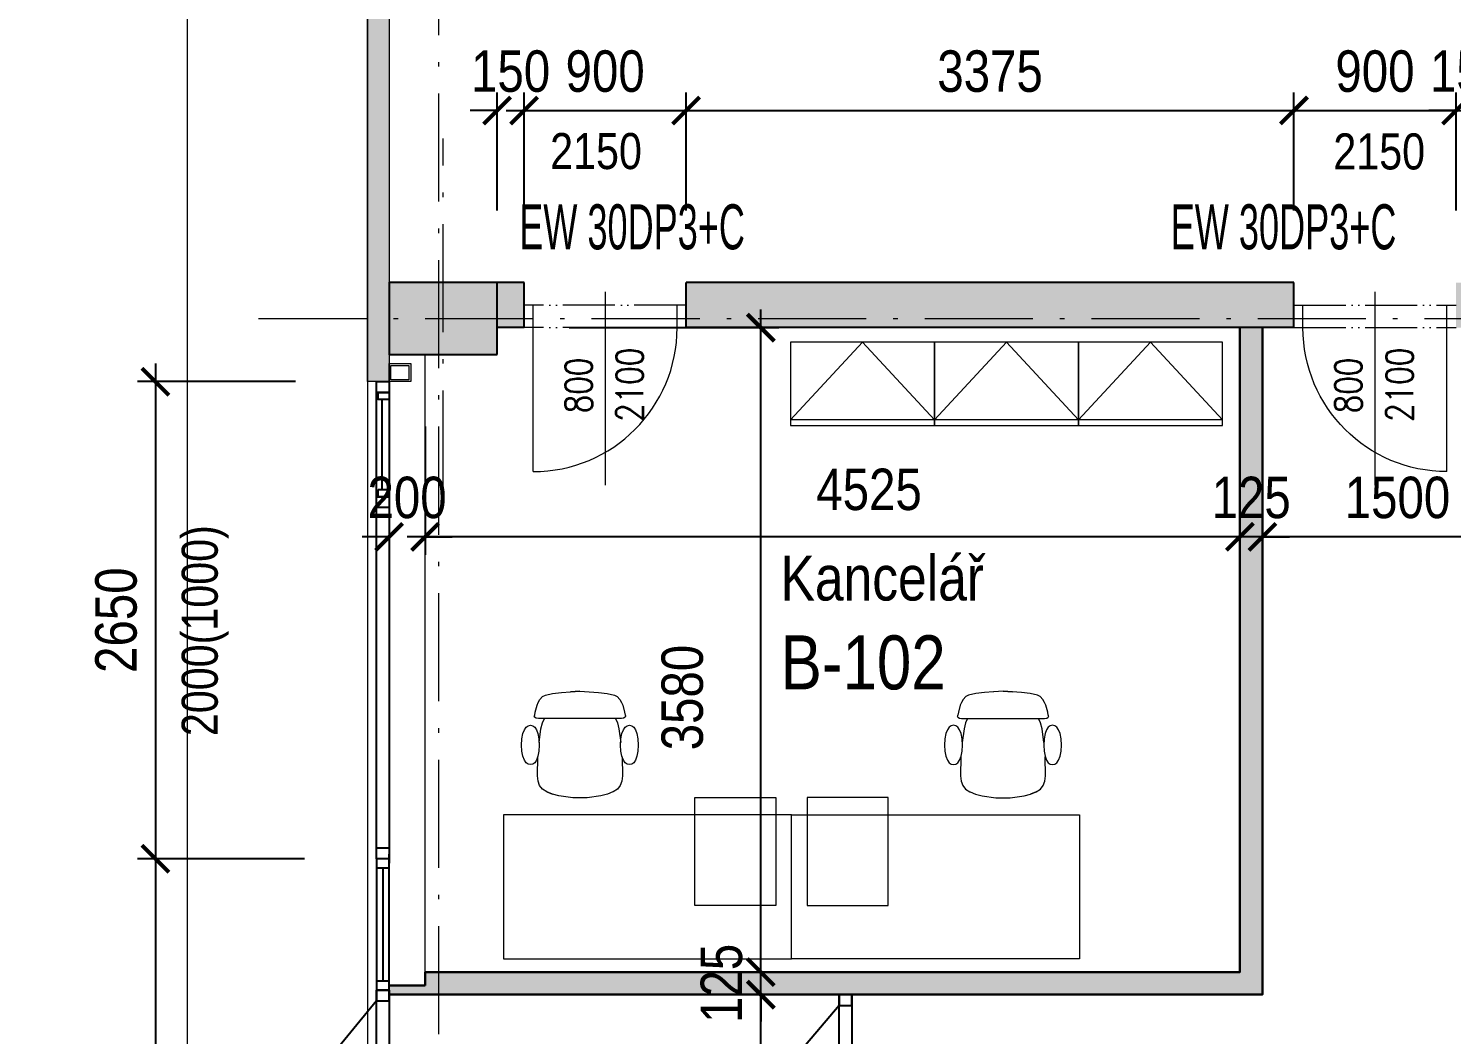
# Model space of a CAD drawing. Header units: millimetres. Extents: x 325046 to 1268204, y 1875583 to 2761998.
# Drawn here: x 703801 to 711704, y 2484916 to 2490505 of the extents above; entities that cross this region are included whole.
import ezdxf
from ezdxf.enums import TextEntityAlignment as Align

# ---------------------------------------------------------------- set-up
doc = ezdxf.new("R2010")
doc.units = ezdxf.units.MM
doc.header["$LTSCALE"] = 100
doc.header["$PDMODE"] = 65
doc.linetypes.add('ACAD_ISO05W100', pattern=[33, 24, -3, 0, -3, 0, -3])
doc.linetypes.add('ACAD_ISO10W100', pattern=[18.5, 12, -3, 0.5, -3])
for name, color, linetype, lineweight, true_color in [('DVEŘE - POPIS', 7, 'Continuous', 5, 0x008a22), ('INTERIÉR', 7, 'Continuous', 5, 0xa65930), ('Manipulační - obrys - 1. etapa', 7, 'Continuous', 13, 0x1a63a8), ('OCELOVÉ KONSTRUKCE', 7, 'Continuous', 13, 0x2865c8), ('otvory', 7, 'Continuous', 20, 0xb30000), ('PO - dveře a odolnosti', 7, 'Continuous', 9, 0xc51645), ('Pěší - obrys - 1. etapa', 7, 'Continuous', 13, 0x1a63a8), ('PŘÍČKY - SDK', 7, 'Continuous', 30, 0x6a1174), ('Šrafy - VÝPLŇ', 7, 'Continuous', 15, 0x9b9908)]:
    doc.layers.add(name, color=color, linetype=linetype, lineweight=lineweight, true_color=true_color)
for name, color, linetype in [('FASÁDY - okna - PŮDORYS', 8, 'Continuous'), ('kóty 100', 5, 'Continuous'), ('Kóty osové', 5, 'Continuous'), ('OKNA - RASTR', 5, 'Continuous'), ('PŘÍČKY - ZDĚNÉ', 4, 'Continuous'), ('ČÍSLO MÍSTNOSTI', 4, 'Continuous'), ('ŽB- SLOUPY', 3, 'Continuous')]:
    doc.layers.add(name, color=color, linetype=linetype)
for name, color, linetype, lineweight in [('Objekty - osy', 5, 'ACAD_ISO10W100', 20), ('OBVODOVÝ PLÁŠŤ', 2, 'Continuous', 9), ('ŠRAF-YTONG', 54, 'Continuous', 9), ('ŽB - Šraf-prefa', 253, 'Continuous', 13)]:
    doc.layers.add(name, color=color, linetype=linetype, lineweight=lineweight)
doc.layers.add('POPIS MÍSTNOSTÍ', color=7, linetype='Continuous', true_color=0x072bf2)
doc.layers.add('ŠRAF - SDK', color=7, linetype='Continuous', true_color=0xfbe0ee)
doc.styles.add('ARIAL NARROW', font='ARIALN.TTF')
doc.styles.add('ARIL-TENKÝ', font='arial.ttf')
doc.styles.add('FSIMPLEX', font='simplex.shx')
doc.dimstyles.new('100', dxfattribs={"dimscale": 100, "dimtxt": 2.3, "dimasz": 1.5, "dimexe": 1, "dimexo": 4, "dimgap": 1, "dimtad": 1, "dimdec": 0, "dimzin": 0, "dimdsep": 46, "dimtxsty": 'ARIAL NARROW', "dimblk": 'ARCHTICK', "dimcen": 4, "dimdle": 1, "dimclrd": 256, "dimclre": 256, "dimclrt": 7, "dimadec": 0, "dimazin": 0, "dimtfac": 1, "dimtdec": 0, "dimtix": 1, "dimtofl": 0, "dimtmove": 0, "dimatfit": 2, "dimldrblk": 'OBLIQUE', "dimfxl": 1, "dimtolj": 1, "dimtzin": 0, "dimlwd": -1, "dimlwe": -1, "dimarcsym": 1})
doc.dimstyles.new('400', dxfattribs={"dimscale": 400, "dimtxt": 2.5, "dimasz": 2, "dimexe": 1, "dimexo": 12, "dimgap": 1, "dimtad": 1, "dimdec": 0, "dimzin": 0, "dimdsep": 46, "dimtxsty": 'ARIL-TENKÝ', "dimblk": 'ARCHTICK', "dimcen": 4, "dimdle": 1, "dimclrd": 256, "dimclre": 256, "dimclrt": 7, "dimadec": 0, "dimazin": 0, "dimtfac": 1, "dimtdec": 0, "dimtix": 1, "dimtofl": 0, "dimtmove": 0, "dimatfit": 0, "dimldrblk": 'OBLIQUE', "dimfxl": 1, "dimtolj": 1, "dimtzin": 0, "dimlwd": -1, "dimlwe": -1, "dimarcsym": 0})

# ---------------------------------------------------------------- blocks, each defined once
blk = doc.blocks.new('_ARCHTICK')
at = {"color": 0, "linetype": 'ByBlock', "const_width": 0.15}
blk.add_lwpolyline([(-0.5, -0.5), (0.5, 0.5)], dxfattribs=at)
blk = doc.blocks.new('*D298')
at = {"layer": 'Defpoints', "color": 0, "transparency": 16777216}
for p in [(705803.7, 2494892.7), (696182.8, 2470892.7), (705683.7, 2470892.7)]:
    blk.add_point(p, dxfattribs=at)
at = {"layer": 'Kóty osové', "transparency": 16777216}
for p, q in [((696182.8, 2495292.7), (696182.8, 2470492.7)), ((701003.7, 2494892.7), (695782.8, 2494892.7)), ((700883.7, 2470892.7), (695782.8, 2470892.7))]:
    blk.add_line(p, q, dxfattribs=at)
at = {"layer": 'Kóty osové', "transparency": 16777216, "xscale": 800, "yscale": 800, "zscale": 800}
for p, rotation in [((696182.8, 2494892.7), 90), ((696182.8, 2470892.7), 270)]:
    blk.add_blockref('_ARCHTICK', p, dxfattribs=dict(at, rotation=rotation))
at = {"layer": 'Kóty osové', "color": 7, "transparency": 16777216, "insert": (695272.2, 2482892.7), "char_height": 1000, "attachment_point": 5, "rotation": 90, "style": 'ARIL-TENKÝ'}
blk.add_mtext('\\A1;24000', dxfattribs=at)
blk = doc.blocks.new('_Oblique')
at = {"color": 0, "lineweight": -2}
blk.add_line((-0.5, -0.5), (0.5, 0.5), dxfattribs=at)
blk = doc.blocks.new('*D283')
at = {"layer": 'Defpoints', "color": 0, "transparency": 16777216}
for p in [(705803.7, 2494892.7), (699101.6, 2488892.7), (705803.7, 2488892.7)]:
    blk.add_point(p, dxfattribs=at)
at = {"layer": 'Kóty osové', "transparency": 16777216}
for p, q in [((699101.6, 2495292.7), (699101.6, 2488492.7)), ((701003.7, 2494892.7), (698701.6, 2494892.7)), ((701003.7, 2488892.7), (698701.6, 2488892.7))]:
    blk.add_line(p, q, dxfattribs=at)
at = {"layer": 'Kóty osové', "transparency": 16777216, "xscale": 800, "yscale": 800, "zscale": 800}
for p, rotation in [((699101.6, 2494892.7), 90), ((699101.6, 2488892.7), 270)]:
    blk.add_blockref('_ARCHTICK', p, dxfattribs=dict(at, rotation=rotation))
at = {"layer": 'Kóty osové', "color": 7, "transparency": 16777216, "insert": (698191, 2491892.7), "char_height": 1000, "attachment_point": 5, "rotation": 90, "style": 'ARIL-TENKÝ'}
blk.add_mtext('\\A1;6000', dxfattribs=at)
blk = doc.blocks.new('A$C2DA8013F')
at = {"layer": 'otvory', "linetype": 'ACAD_ISO05W100', "ltscale": 0.12}
for p, q in [((874.6, 0), (874.6, 900)), ((999.6, 0), (999.6, 900))]:
    blk.add_line(p, q, dxfattribs=at)
at = {"layer": 'otvory'}
for p, q in [((74.6, 850), (999.6, 850)), ((874.6, 50), (999.6, 50))]:
    blk.add_line(p, q, dxfattribs=at)
at = {"layer": 'otvory', "ltscale": 2, "transparency": 33554687}
blk.add_line((1073.7, 450), (0, 450), dxfattribs=at)
blk.add_arc((874.6, 850), 800, 180, 270, dxfattribs=at)
blk = doc.blocks.new('A$C6A1E434B')
at = {"layer": 'FASÁDY - okna - PŮDORYS'}
blk.add_line((30, 2550), (30, 2050), dxfattribs=at)
for points in [[(10, 2590), (70, 2590), (70, 2550), (10, 2550)], [(10, 2050), (70, 2050), (70, 2010), (10, 2010)]]:
    blk.add_lwpolyline(points, close=True, dxfattribs=at)
at = {"layer": 'OKNA - RASTR'}
blk.add_lwpolyline([(0, 2650), (70, 2650), (70, 0), (0, 0), (0, 2650)], dxfattribs=at)
for points in [[(0, 2650), (70, 2650), (70, 2590), (0, 2590)], [(0, 2010), (70, 2010), (70, 1950), (0, 1950)], [(0, 60), (70, 60), (70, 0), (0, 0)]]:
    blk.add_lwpolyline(points, close=True, dxfattribs=at)
blk = doc.blocks.new('*D129')
at = {"layer": 'Defpoints', "color": 0, "transparency": 16777216}
for p in [(705803.7, 2488892.7), (699101.6, 2482892.7), (705803.7, 2482892.7)]:
    blk.add_point(p, dxfattribs=at)
at = {"layer": 'Kóty osové', "transparency": 16777216}
for p, q in [((699101.6, 2489292.7), (699101.6, 2482492.7)), ((701003.7, 2488892.7), (698701.6, 2488892.7)), ((701003.7, 2482892.7), (698701.6, 2482892.7))]:
    blk.add_line(p, q, dxfattribs=at)
at = {"layer": 'Kóty osové', "transparency": 16777216, "xscale": 800, "yscale": 800, "zscale": 800}
for p, rotation in [((699101.6, 2488892.7), 90), ((699101.6, 2482892.7), 270)]:
    blk.add_blockref('_ARCHTICK', p, dxfattribs=dict(at, rotation=rotation))
at = {"layer": 'Kóty osové', "color": 7, "transparency": 16777216, "insert": (698191, 2485892.7), "char_height": 1000, "attachment_point": 5, "rotation": 90, "style": 'ARIL-TENKÝ'}
blk.add_mtext('\\A1;6000', dxfattribs=at)
blk = doc.blocks.new('VI_2D_01_XX__FCPLA1112701903018')
for p, q in [((0.1439, 0.2413), (0.1282, 0.2336)), ((0.1839, 0.2504), (0.1439, 0.2413)), ((0.2327, 0.2571), (0.1839, 0.2504)), ((0.2834, 0.2611), (0.2327, 0.2571)), ((0.3354, 0.2637), (0.2834, 0.2611)), ((0.3354, 0.2638), (0.2838, 0.2612)), ((0.3354, 0.2637), (0.2838, 0.2612)), ((0.387, 0.2612), (0.3354, 0.2638)), ((0.3354, 0.2638), (0.3873, 0.2611)), ((0.3873, 0.2611), (0.3354, 0.2637)), ((0.4381, 0.2571), (0.387, 0.2612)), ((0.4381, 0.2571), (0.3873, 0.2611)), ((0.4869, 0.2504), (0.4381, 0.2571)), ((0.5268, 0.2413), (0.4869, 0.2504)), ((0.5425, 0.2336), (0.5268, 0.2413)), ((0.098, 0.1871), (0.0874, 0.1476)), ((0.1041, 0.2015), (0.098, 0.1871)), ((0.1136, 0.2183), (0.1041, 0.2015)), ((0.1282, 0.2336), (0.1136, 0.2183)), ((0.5572, 0.2183), (0.5425, 0.2336)), ((0.5666, 0.2015), (0.5572, 0.2183)), ((0.5728, 0.1871), (0.5666, 0.2015)), ((0.5834, 0.1476), (0.5728, 0.1871)), ((0.0825, 0.1277), (0.0813, 0.1263)), ((0.0813, 0.1263), (0.0839, 0.1197)), ((0.084, 0.1311), (0.0825, 0.1277)), ((0.0839, 0.1197), (0.0929, 0.1143)), ((0.0874, 0.1476), (0.084, 0.1311)), ((0.0929, 0.1143), (0.1053, 0.1118)), ((0.1053, 0.1118), (0.1842, 0.1118)), ((0.1273, 0.0879), (0.1188, 0.0548)), ((0.1381, 0.1118), (0.1273, 0.0879)), ((0.1842, 0.1118), (0.2328, 0.1118)), ((0.2328, 0.1118), (0.2838, 0.1118)), ((0.2838, 0.1118), (0.3354, 0.1118)), ((0.3354, 0.1118), (0.3869, 0.1118)), ((0.3869, 0.1118), (0.438, 0.1118)), ((0.438, 0.1118), (0.4865, 0.1118)), ((0.4865, 0.1118), (0.5654, 0.1118)), ((0.5435, 0.0879), (0.5327, 0.1118)), ((0.5519, 0.0548), (0.5435, 0.0879)), ((0.5654, 0.1118), (0.5779, 0.1143)), ((0.5779, 0.1143), (0.5868, 0.1197)), ((0.5867, 0.1311), (0.5834, 0.1476)), ((0.5882, 0.1277), (0.5867, 0.1311)), ((0.5868, 0.1197), (0.5895, 0.1263)), ((0.5895, 0.1263), (0.5882, 0.1277)), ((0.0186, 0.028), (0.013, -0.0009)), ((0.0269, 0.0502), (0.0186, 0.028)), ((0.0366, 0.0643), (0.0269, 0.0502)), ((0.0478, 0.0718), (0.0366, 0.0643)), ((0.0604, 0.0743), (0.0478, 0.0718)), ((0.073, 0.0718), (0.0604, 0.0743)), ((0.0842, 0.0643), (0.073, 0.0718)), ((0.0939, 0.0502), (0.0842, 0.0643)), ((0.1021, 0.028), (0.0939, 0.0502)), ((0.1078, -0.0009), (0.1021, 0.028)), ((0.1188, 0.0548), (0.1088, -0.0206)), ((0.5619, -0.0206), (0.5519, 0.0548)), ((0.5686, 0.028), (0.563, -0.0009)), ((0.5769, 0.0502), (0.5686, 0.028)), ((0.5866, 0.0643), (0.5769, 0.0502)), ((0.5978, 0.0718), (0.5866, 0.0643)), ((0.6104, 0.0743), (0.5978, 0.0718)), ((0.623, 0.0718), (0.6104, 0.0743)), ((0.6342, 0.0643), (0.623, 0.0718)), ((0.6439, 0.0502), (0.6342, 0.0643)), ((0.6521, 0.028), (0.6439, 0.0502)), ((0.6578, -0.0009), (0.6521, 0.028)), ((0.013, -0.0009), (0.0111, -0.035)), ((0.0111, -0.035), (0.013, -0.069)), ((0.013, -0.069), (0.0186, -0.0979)), ((0.1021, -0.0979), (0.1078, -0.069)), ((0.1096, -0.035), (0.1078, -0.0009)), ((0.1078, -0.069), (0.1096, -0.035)), ((0.563, -0.0009), (0.5611, -0.035)), ((0.5611, -0.035), (0.563, -0.069)), ((0.563, -0.069), (0.5686, -0.0979)), ((0.6521, -0.0979), (0.6578, -0.069)), ((0.6596, -0.035), (0.6578, -0.0009)), ((0.6578, -0.069), (0.6596, -0.035)), ((0.0186, -0.0979), (0.0269, -0.1201)), ((0.0269, -0.1201), (0.0366, -0.1342)), ((0.0366, -0.1342), (0.0478, -0.1417)), ((0.0478, -0.1417), (0.0604, -0.1442)), ((0.0604, -0.1442), (0.073, -0.1417)), ((0.073, -0.1417), (0.0842, -0.1342)), ((0.0842, -0.1342), (0.0939, -0.1201)), ((0.0939, -0.1201), (0.1021, -0.0979)), ((0.1011, -0.1007), (0.0994, -0.2065)), ((0.5686, -0.0979), (0.5769, -0.1201)), ((0.5713, -0.2065), (0.5697, -0.1007)), ((0.5769, -0.1201), (0.5866, -0.1342)), ((0.5866, -0.1342), (0.5978, -0.1417)), ((0.5978, -0.1417), (0.6104, -0.1442)), ((0.6104, -0.1442), (0.623, -0.1417)), ((0.623, -0.1417), (0.6342, -0.1342)), ((0.6342, -0.1342), (0.6439, -0.1201)), ((0.6439, -0.1201), (0.6521, -0.0979)), ((0.0994, -0.2065), (0.0994, -0.2064)), ((0.0994, -0.2065), (0.103, -0.2362)), ((0.0994, -0.2065), (0.103, -0.2361)), ((0.103, -0.2361), (0.1116, -0.2602)), ((0.103, -0.2361), (0.103, -0.2361)), ((0.103, -0.2361), (0.103, -0.2361)), ((0.103, -0.2362), (0.1116, -0.2602)), ((0.5591, -0.2602), (0.5678, -0.2361)), ((0.5591, -0.2602), (0.5678, -0.2362)), ((0.5678, -0.2362), (0.5713, -0.2065)), ((0.5678, -0.2361), (0.5713, -0.2065)), ((0.1116, -0.2602), (0.1273, -0.2796)), ((0.1116, -0.2602), (0.1273, -0.2796)), ((0.1273, -0.2796), (0.1516, -0.2952)), ((0.1273, -0.2796), (0.1516, -0.2952)), ((0.1516, -0.2952), (0.1516, -0.2952)), ((0.1516, -0.2952), (0.1521, -0.2954)), ((0.1521, -0.2954), (0.1831, -0.308)), ((0.1831, -0.308), (0.2187, -0.3175)), ((0.452, -0.3175), (0.4877, -0.308)), ((0.4877, -0.308), (0.5191, -0.2952)), ((0.5186, -0.2954), (0.4877, -0.308)), ((0.5186, -0.2954), (0.5191, -0.2952)), ((0.5191, -0.2952), (0.5435, -0.2796)), ((0.5191, -0.2952), (0.5435, -0.2796)), ((0.5435, -0.2796), (0.5591, -0.2602)), ((0.5435, -0.2796), (0.5591, -0.2602)), ((0.5591, -0.2602), (0.5591, -0.2602)), ((0.2187, -0.3175), (0.296, -0.3281)), ((0.296, -0.3281), (0.3747, -0.3281)), ((0.3747, -0.3281), (0.452, -0.3175))]:
    blk.add_line(p, q)
blk = doc.blocks.new('*D512')
at = {"layer": 'Defpoints', "color": 0, "ltscale": 100, "transparency": 16777216}
for p in [(705683.7, 2488542.7), (704506.1, 2485892.7), (705733.7, 2485892.7)]:
    blk.add_point(p, dxfattribs=at)
at = {"layer": 'kóty 100', "ltscale": 100, "transparency": 16777216}
for p, q in [((704506.1, 2488642.7), (704506.1, 2485792.7)), ((705283.7, 2488542.7), (704406.1, 2488542.7)), ((705333.7, 2485892.7), (704406.1, 2485892.7))]:
    blk.add_line(p, q, dxfattribs=at)
at = {"layer": 'kóty 100', "ltscale": 100, "transparency": 16777216, "xscale": 150, "yscale": 150, "zscale": 150}
for p, rotation in [((704506.1, 2488542.7), 90), ((704506.1, 2485892.7), 270)]:
    blk.add_blockref('_ARCHTICK', p, dxfattribs=dict(at, rotation=rotation))
at = {"layer": 'kóty 100', "color": 7, "ltscale": 100, "transparency": 16777216, "insert": (704288.6, 2487217.7), "char_height": 230, "attachment_point": 5, "rotation": 90, "style": 'ARIAL NARROW'}
blk.add_mtext('\\A1;2650', dxfattribs=at)
blk = doc.blocks.new('*D513')
at = {"layer": 'Defpoints', "color": 0, "ltscale": 100, "transparency": 16777216}
for p in [(705733.7, 2485892.7), (704506.1, 2483242.7), (705733.7, 2483242.7)]:
    blk.add_point(p, dxfattribs=at)
at = {"layer": 'kóty 100', "ltscale": 100, "transparency": 16777216}
for p, q in [((704506.1, 2485992.7), (704506.1, 2483142.7)), ((705333.7, 2485892.7), (704406.1, 2485892.7)), ((705333.7, 2483242.7), (704406.1, 2483242.7))]:
    blk.add_line(p, q, dxfattribs=at)
at = {"layer": 'kóty 100', "ltscale": 100, "transparency": 16777216, "xscale": 150, "yscale": 150, "zscale": 150}
for p, rotation in [((704506.1, 2485892.7), 90), ((704506.1, 2483242.7), 270)]:
    blk.add_blockref('_ARCHTICK', p, dxfattribs=dict(at, rotation=rotation))
at = {"layer": 'kóty 100', "color": 7, "ltscale": 100, "transparency": 16777216, "insert": (704288.6, 2484567.7), "char_height": 230, "attachment_point": 5, "rotation": 90, "style": 'ARIAL NARROW'}
blk.add_mtext('\\A1;2650', dxfattribs=at)
blk = doc.blocks.new('*D528')
at = {"layer": 'Defpoints', "color": 0, "ltscale": 100, "transparency": 16777216}
for p in [(712153.7, 2489272.7), (710653.7, 2488692.7), (710653.7, 2487680.4)]:
    blk.add_point(p, dxfattribs=at)
at = {"layer": 'kóty 100', "ltscale": 100, "transparency": 16777216}
for p, q in [((712153.7, 2488872.7), (712153.7, 2487580.4)), ((710653.7, 2488292.7), (710653.7, 2487580.4)), ((712253.7, 2487680.4), (710553.7, 2487680.4))]:
    blk.add_line(p, q, dxfattribs=at)
at = {"layer": 'kóty 100', "ltscale": 100, "transparency": 16777216, "xscale": 150, "yscale": 150, "zscale": 150, "rotation": 180}
blk.add_blockref('_ARCHTICK', (710653.7, 2487680.4), dxfattribs=at)
at = {"layer": 'kóty 100', "ltscale": 100, "transparency": 16777216, "xscale": 150, "yscale": 150, "zscale": 150}
blk.add_blockref('_ARCHTICK', (712153.7, 2487680.4), dxfattribs=at)
at = {"layer": 'kóty 100', "color": 7, "ltscale": 100, "transparency": 16777216, "insert": (711403.7, 2487897.9), "char_height": 230, "attachment_point": 5, "style": 'ARIAL NARROW'}
blk.add_mtext('\\A1;1500', dxfattribs=at)
blk = doc.blocks.new('*D529')
at = {"layer": 'Defpoints', "color": 0, "ltscale": 100, "transparency": 16777216}
for p in [(710528.7, 2488842.7), (710653.7, 2488842.7), (710528.7, 2487680.4)]:
    blk.add_point(p, dxfattribs=at)
at = {"layer": 'kóty 100', "ltscale": 100, "transparency": 16777216}
for p, q in [((710528.7, 2488442.7), (710528.7, 2487580.4)), ((710653.7, 2488442.7), (710653.7, 2487580.4)), ((710528.7, 2487680.4), (710378.7, 2487680.4)), ((710653.7, 2487680.4), (710803.7, 2487680.4))]:
    blk.add_line(p, q, dxfattribs=at)
at = {"layer": 'kóty 100', "ltscale": 100, "transparency": 16777216, "xscale": 150, "yscale": 150, "zscale": 150}
blk.add_blockref('_ARCHTICK', (710528.7, 2487680.4), dxfattribs=at)
at = {"layer": 'kóty 100', "ltscale": 100, "transparency": 16777216, "xscale": 150, "yscale": 150, "zscale": 150, "rotation": 180}
blk.add_blockref('_ARCHTICK', (710653.7, 2487680.4), dxfattribs=at)
at = {"layer": 'kóty 100', "color": 7, "ltscale": 100, "transparency": 16777216, "insert": (710591.2, 2487897.9), "char_height": 230, "attachment_point": 5, "style": 'ARIAL NARROW'}
blk.add_mtext('\\A1;125', dxfattribs=at)
blk = doc.blocks.new('*D530')
at = {"layer": 'Defpoints', "color": 0, "ltscale": 100, "transparency": 16777216}
for p in [(710528.7, 2488842.7), (706003.7, 2488692.7), (706003.7, 2487680.4)]:
    blk.add_point(p, dxfattribs=at)
at = {"layer": 'kóty 100', "ltscale": 100, "transparency": 16777216}
for p, q in [((710528.7, 2488442.7), (710528.7, 2487580.4)), ((706003.7, 2488292.7), (706003.7, 2487580.4)), ((710628.7, 2487680.4), (705903.7, 2487680.4))]:
    blk.add_line(p, q, dxfattribs=at)
at = {"layer": 'kóty 100', "ltscale": 100, "transparency": 16777216, "xscale": 150, "yscale": 150, "zscale": 150, "rotation": 180}
blk.add_blockref('_ARCHTICK', (706003.7, 2487680.4), dxfattribs=at)
at = {"layer": 'kóty 100', "ltscale": 100, "transparency": 16777216, "xscale": 150, "yscale": 150, "zscale": 150}
blk.add_blockref('_ARCHTICK', (710528.7, 2487680.4), dxfattribs=at)
at = {"layer": 'kóty 100', "color": 7, "ltscale": 100, "transparency": 16777216, "insert": (708469.3, 2487942.8), "char_height": 230, "attachment_point": 5, "style": 'ARIAL NARROW'}
blk.add_mtext('\\A1;4525', dxfattribs=at)
blk = doc.blocks.new('*D531')
at = {"layer": 'Defpoints', "color": 0, "ltscale": 100, "transparency": 16777216}
for p in [(705803.7, 2488692.7), (706003.7, 2488692.7), (705803.7, 2487680.4)]:
    blk.add_point(p, dxfattribs=at)
at = {"layer": 'kóty 100', "ltscale": 100, "transparency": 16777216}
for p, q in [((705803.7, 2488292.7), (705803.7, 2487580.4)), ((706003.7, 2488292.7), (706003.7, 2487580.4)), ((705803.7, 2487680.4), (705653.7, 2487680.4)), ((706003.7, 2487680.4), (706153.7, 2487680.4))]:
    blk.add_line(p, q, dxfattribs=at)
at = {"layer": 'kóty 100', "ltscale": 100, "transparency": 16777216, "xscale": 150, "yscale": 150, "zscale": 150}
blk.add_blockref('_ARCHTICK', (705803.7, 2487680.4), dxfattribs=at)
at = {"layer": 'kóty 100', "ltscale": 100, "transparency": 16777216, "xscale": 150, "yscale": 150, "zscale": 150, "rotation": 180}
blk.add_blockref('_ARCHTICK', (706003.7, 2487680.4), dxfattribs=at)
at = {"layer": 'kóty 100', "color": 7, "ltscale": 100, "transparency": 16777216, "insert": (705903.7, 2487897.9), "char_height": 230, "attachment_point": 5, "style": 'ARIAL NARROW'}
blk.add_mtext('\\A1;200', dxfattribs=at)
blk = doc.blocks.new('*D536')
at = {"layer": 'Defpoints', "color": 0, "ltscale": 100, "transparency": 16777216}
for p in [(706078.7, 2485137.7), (707868.1, 2485137.7), (706078.7, 2483242.7)]:
    blk.add_point(p, dxfattribs=at)
at = {"layer": 'kóty 100', "ltscale": 100, "transparency": 16777216}
for p, q in [((707868.1, 2483142.7), (707868.1, 2485237.7)), ((706478.7, 2485137.7), (707968.1, 2485137.7)), ((706478.7, 2483242.7), (707968.1, 2483242.7))]:
    blk.add_line(p, q, dxfattribs=at)
at = {"layer": 'kóty 100', "ltscale": 100, "transparency": 16777216, "xscale": 150, "yscale": 150, "zscale": 150}
for p, rotation in [((707868.1, 2485137.7), 90), ((707868.1, 2483242.7), 270)]:
    blk.add_blockref('_ARCHTICK', p, dxfattribs=dict(at, rotation=rotation))
at = {"layer": 'kóty 100', "color": 7, "ltscale": 100, "transparency": 16777216, "insert": (707650.6, 2484190.2), "char_height": 230, "attachment_point": 5, "rotation": 90, "style": 'ARIAL NARROW'}
blk.add_mtext('\\A1;1895', dxfattribs=at)
blk = doc.blocks.new('*D537')
at = {"layer": 'Defpoints', "color": 0, "ltscale": 100, "transparency": 16777216}
for p in [(706078.7, 2485262.7), (707868.1, 2485262.7), (706078.7, 2485137.7)]:
    blk.add_point(p, dxfattribs=at)
at = {"layer": 'kóty 100', "ltscale": 100, "transparency": 16777216}
for p, q in [((707868.1, 2485262.7), (707868.1, 2485412.7)), ((706478.7, 2485262.7), (707968.1, 2485262.7)), ((706478.7, 2485137.7), (707968.1, 2485137.7)), ((707868.1, 2485137.7), (707868.1, 2484987.7))]:
    blk.add_line(p, q, dxfattribs=at)
at = {"layer": 'kóty 100', "ltscale": 100, "transparency": 16777216, "xscale": 150, "yscale": 150, "zscale": 150}
for p, rotation in [((707868.1, 2485262.7), 270), ((707868.1, 2485137.7), 90)]:
    blk.add_blockref('_ARCHTICK', p, dxfattribs=dict(at, rotation=rotation))
at = {"layer": 'kóty 100', "color": 7, "ltscale": 100, "transparency": 16777216, "insert": (707650.6, 2485200.2), "char_height": 230, "attachment_point": 5, "rotation": 90, "style": 'ARIAL NARROW'}
blk.add_mtext('\\A1;125', dxfattribs=at)
blk = doc.blocks.new('*D538')
at = {"layer": 'Defpoints', "color": 0, "ltscale": 100, "transparency": 16777216}
for p in [(706403.7, 2488842.7), (707868.1, 2488842.7), (706078.7, 2485262.7)]:
    blk.add_point(p, dxfattribs=at)
at = {"layer": 'kóty 100', "ltscale": 100, "transparency": 16777216}
for p, q in [((707868.1, 2485162.7), (707868.1, 2488942.7)), ((706803.7, 2488842.7), (707968.1, 2488842.7)), ((706478.7, 2485262.7), (707968.1, 2485262.7))]:
    blk.add_line(p, q, dxfattribs=at)
at = {"layer": 'kóty 100', "ltscale": 100, "transparency": 16777216, "xscale": 150, "yscale": 150, "zscale": 150}
for p, rotation in [((707868.1, 2488842.7), 90), ((707868.1, 2485262.7), 270)]:
    blk.add_blockref('_ARCHTICK', p, dxfattribs=dict(at, rotation=rotation))
at = {"layer": 'kóty 100', "color": 7, "ltscale": 100, "transparency": 16777216, "insert": (707433.2, 2486787.8), "char_height": 230, "attachment_point": 5, "rotation": 90, "style": 'ARIAL NARROW'}
blk.add_mtext('\\A1;3580', dxfattribs=at)
blk = doc.blocks.new('*D571')
at = {"layer": 'Defpoints', "color": 0, "ltscale": 100, "transparency": 16777216}
for p in [(706553.7, 2490048.7), (706403.7, 2489092.7), (706553.7, 2489092.7)]:
    blk.add_point(p, dxfattribs=at)
at = {"layer": 'kóty 100', "ltscale": 100, "transparency": 16777216}
for p, q in [((706403.7, 2489492.7), (706403.7, 2490148.7)), ((706553.7, 2489492.7), (706553.7, 2490148.7)), ((706403.7, 2490048.7), (706253.7, 2490048.7)), ((706553.7, 2490048.7), (706703.7, 2490048.7))]:
    blk.add_line(p, q, dxfattribs=at)
at = {"layer": 'kóty 100', "ltscale": 100, "transparency": 16777216, "xscale": 150, "yscale": 150, "zscale": 150}
blk.add_blockref('_ARCHTICK', (706403.7, 2490048.7), dxfattribs=at)
at = {"layer": 'kóty 100', "ltscale": 100, "transparency": 16777216, "xscale": 150, "yscale": 150, "zscale": 150, "rotation": 180}
blk.add_blockref('_ARCHTICK', (706553.7, 2490048.7), dxfattribs=at)
at = {"layer": 'kóty 100', "color": 7, "ltscale": 100, "transparency": 16777216, "insert": (706478.7, 2490266.1), "char_height": 230, "attachment_point": 5, "style": 'ARIAL NARROW'}
blk.add_mtext('\\A1;150', dxfattribs=at)
blk = doc.blocks.new('*D572')
at = {"layer": 'Defpoints', "color": 0, "ltscale": 100, "transparency": 16777216}
for p in [(707453.7, 2490048.7), (706553.7, 2489092.7), (707453.7, 2489092.7)]:
    blk.add_point(p, dxfattribs=at)
at = {"layer": 'kóty 100', "ltscale": 100, "transparency": 16777216}
for p, q in [((706553.7, 2489492.7), (706553.7, 2490148.7)), ((707453.7, 2489492.7), (707453.7, 2490148.7)), ((706453.7, 2490048.7), (707553.7, 2490048.7))]:
    blk.add_line(p, q, dxfattribs=at)
at = {"layer": 'kóty 100', "ltscale": 100, "transparency": 16777216, "xscale": 150, "yscale": 150, "zscale": 150, "rotation": 180}
blk.add_blockref('_ARCHTICK', (706553.7, 2490048.7), dxfattribs=at)
at = {"layer": 'kóty 100', "ltscale": 100, "transparency": 16777216, "xscale": 150, "yscale": 150, "zscale": 150}
blk.add_blockref('_ARCHTICK', (707453.7, 2490048.7), dxfattribs=at)
at = {"layer": 'kóty 100', "color": 7, "ltscale": 100, "transparency": 16777216, "insert": (707003.7, 2490266.1), "char_height": 230, "attachment_point": 5, "style": 'ARIAL NARROW'}
blk.add_mtext('\\A1;900', dxfattribs=at)
blk = doc.blocks.new('*D573')
at = {"layer": 'Defpoints', "color": 0, "ltscale": 100, "transparency": 16777216}
for p in [(710828.7, 2490048.7), (707453.7, 2489092.7), (710828.7, 2489092.7)]:
    blk.add_point(p, dxfattribs=at)
at = {"layer": 'kóty 100', "ltscale": 100, "transparency": 16777216}
for p, q in [((707453.7, 2489492.7), (707453.7, 2490148.7)), ((710828.7, 2489492.7), (710828.7, 2490148.7)), ((707353.7, 2490048.7), (710928.7, 2490048.7))]:
    blk.add_line(p, q, dxfattribs=at)
at = {"layer": 'kóty 100', "ltscale": 100, "transparency": 16777216, "xscale": 150, "yscale": 150, "zscale": 150, "rotation": 180}
blk.add_blockref('_ARCHTICK', (707453.7, 2490048.7), dxfattribs=at)
at = {"layer": 'kóty 100', "ltscale": 100, "transparency": 16777216, "xscale": 150, "yscale": 150, "zscale": 150}
blk.add_blockref('_ARCHTICK', (710828.7, 2490048.7), dxfattribs=at)
at = {"layer": 'kóty 100', "color": 7, "ltscale": 100, "transparency": 16777216, "insert": (709141.2, 2490266.1), "char_height": 230, "attachment_point": 5, "style": 'ARIAL NARROW'}
blk.add_mtext('\\A1;3375', dxfattribs=at)
blk = doc.blocks.new('*D574')
at = {"layer": 'Defpoints', "color": 0, "ltscale": 100, "transparency": 16777216}
for p in [(711728.7, 2490048.7), (710828.7, 2489092.7), (711728.7, 2489092.7)]:
    blk.add_point(p, dxfattribs=at)
at = {"layer": 'kóty 100', "ltscale": 100, "transparency": 16777216}
for p, q in [((710828.7, 2489492.7), (710828.7, 2490148.7)), ((711728.7, 2489492.7), (711728.7, 2490148.7)), ((710728.7, 2490048.7), (711828.7, 2490048.7))]:
    blk.add_line(p, q, dxfattribs=at)
at = {"layer": 'kóty 100', "ltscale": 100, "transparency": 16777216, "xscale": 150, "yscale": 150, "zscale": 150, "rotation": 180}
blk.add_blockref('_ARCHTICK', (710828.7, 2490048.7), dxfattribs=at)
at = {"layer": 'kóty 100', "ltscale": 100, "transparency": 16777216, "xscale": 150, "yscale": 150, "zscale": 150}
blk.add_blockref('_ARCHTICK', (711728.7, 2490048.7), dxfattribs=at)
at = {"layer": 'kóty 100', "color": 7, "ltscale": 100, "transparency": 16777216, "insert": (711278.7, 2490266.1), "char_height": 230, "attachment_point": 5, "style": 'ARIAL NARROW'}
blk.add_mtext('\\A1;900', dxfattribs=at)
blk = doc.blocks.new('*D575')
at = {"layer": 'Defpoints', "color": 0, "ltscale": 100, "transparency": 16777216}
for p in [(711878.7, 2490048.7), (711728.7, 2489092.7), (711878.7, 2489092.7)]:
    blk.add_point(p, dxfattribs=at)
at = {"layer": 'kóty 100', "ltscale": 100, "transparency": 16777216}
for p, q in [((711728.7, 2489492.7), (711728.7, 2490148.7)), ((711878.7, 2489492.7), (711878.7, 2490148.7)), ((711728.7, 2490048.7), (711578.7, 2490048.7)), ((711878.7, 2490048.7), (712028.7, 2490048.7))]:
    blk.add_line(p, q, dxfattribs=at)
at = {"layer": 'kóty 100', "ltscale": 100, "transparency": 16777216, "xscale": 150, "yscale": 150, "zscale": 150}
blk.add_blockref('_ARCHTICK', (711728.7, 2490048.7), dxfattribs=at)
at = {"layer": 'kóty 100', "ltscale": 100, "transparency": 16777216, "xscale": 150, "yscale": 150, "zscale": 150, "rotation": 180}
blk.add_blockref('_ARCHTICK', (711878.7, 2490048.7), dxfattribs=at)
at = {"layer": 'kóty 100', "color": 7, "ltscale": 100, "transparency": 16777216, "insert": (711803.7, 2490266.1), "char_height": 230, "attachment_point": 5, "style": 'ARIAL NARROW'}
blk.add_mtext('\\A1;150', dxfattribs=at)
blk = doc.blocks.new('*D1558')
at = {"layer": 'Defpoints', "color": 0, "transparency": 16777216}
for p in [(692991, 2591362.7), (705683.7, 2591362.7), (705683.7, 2470422.7)]:
    blk.add_point(p, dxfattribs=at)
at = {"layer": 'Kóty osové', "transparency": 16777216}
for p, q in [((692991, 2470022.7), (692991, 2591762.7)), ((700883.7, 2591362.7), (692591, 2591362.7)), ((700883.7, 2470422.7), (692591, 2470422.7))]:
    blk.add_line(p, q, dxfattribs=at)
at = {"layer": 'Kóty osové', "transparency": 16777216, "xscale": 800, "yscale": 800, "zscale": 800}
for p, rotation in [((692991, 2591362.7), 90), ((692991, 2470422.7), 270)]:
    blk.add_blockref('_ARCHTICK', p, dxfattribs=dict(at, rotation=rotation))
at = {"layer": 'Kóty osové', "color": 7, "transparency": 16777216, "insert": (692080.4, 2530892.7), "char_height": 1000, "attachment_point": 5, "rotation": 90, "style": 'ARIL-TENKÝ'}
blk.add_mtext('\\A1;120940', dxfattribs=at)

msp = doc.modelspace()

# ---------------------------------------------------------------- hatches: boundary and pattern name
at = {"layer": 'ŠRAF - SDK', "ltscale": 100}
h = msp.add_hatch(color=256, dxfattribs=at)
h.dxf.hatch_style = 1
h.paths.add_polyline_path([(710653.7, 2488112.7), (710653.7, 2488842.7), (710528.7, 2488842.7), (710528.7, 2485262.7), (706003.7, 2485262.7), (706003.7, 2485187.7), (705803.7, 2485187.7), (705803.7, 2485162.7), (705803.7, 2485137.7), (710653.7, 2485137.7)])
at = {"layer": 'ŠRAF-YTONG', "ltscale": 100, "true_color": 0x919191}
h = msp.add_hatch(color=252, dxfattribs=at)
h.dxf.hatch_style = 1
h.paths.add_polyline_path([(718028.7, 2471142.7), (718278.7, 2471142.7), (718278.7, 2471892.7), (718028.7, 2471892.7)])
h.paths.add_polyline_path([(718028.7, 2472792.7), (718278.7, 2472792.7), (718278.7, 2475792.7), (718028.7, 2475792.7)])
h.paths.add_polyline_path([(718028.7, 2477242.7), (718028.7, 2477092.7), (718278.7, 2477092.7), (718278.7, 2477242.7)])
h.paths.add_polyline_path([(718028.7, 2478242.7), (718278.7, 2478242.7), (718278.7, 2482692.7), (718028.7, 2482692.7)])
h.paths.add_polyline_path([(718028.7, 2483092.7), (718278.7, 2483092.7), (718278.7, 2484492.7), (718028.7, 2484492.7)])
h.paths.add_polyline_path([(718028.7, 2485392.7), (718278.7, 2485392.7), (718278.7, 2488692.7), (718028.7, 2488692.7)])
h.paths.add_polyline_path([(717878.7, 2488842.7), (717878.7, 2489092.7), (715578.7, 2489092.7), (715578.7, 2488842.7)])
h.paths.add_polyline_path([(712278.7, 2489092.7), (712278.7, 2488842.7), (714578.7, 2488842.7), (714578.7, 2489092.7)])
h.paths.add_polyline_path([(711728.7, 2489092.7), (711728.7, 2488842.7), (711878.7, 2488842.7), (711878.7, 2489092.7)])
h.paths.add_polyline_path([(707453.7, 2489092.7), (707453.7, 2488842.7), (710828.7, 2488842.7), (710828.7, 2489092.7)])
h.paths.add_polyline_path([(706553.7, 2489092.7), (706403.7, 2489092.7), (706403.7, 2488842.7), (706553.7, 2488842.7)])
at = {"layer": 'Šrafy - VÝPLŇ', "linetype": 'ByBlock', "ltscale": 100}
h = msp.add_hatch(color=256, dxfattribs=at)
h.dxf.hatch_style = 1
h.paths.add_polyline_path([(705803.7, 2493552.7), (705683.7, 2493552.7), (705683.7, 2488542.7), (705803.7, 2488542.7)])
at = {"layer": 'ŽB - Šraf-prefa'}
h = msp.add_hatch(color=256, dxfattribs=at)
h.dxf.hatch_style = 1
h.paths.add_polyline_path([(706403.7, 2488692.7), (706403.7, 2489092.7), (705803.7, 2489092.7), (705803.7, 2488692.7)])

# ---------------------------------------------------------------- linework, layer by layer
at = {"layer": 'INTERIÉR'}
for points in [[(708832.9, 2488300), (708832.9, 2488762.1), (708033, 2488762.1), (708033, 2488300)], [(709632.9, 2488300), (709632.9, 2488762.1), (708832.9, 2488762.1), (708832.9, 2488300)], [(710432.8, 2488300), (710432.8, 2488762.1), (709632.9, 2488762.1), (709632.9, 2488300)], [(707501.8, 2486232.6), (707951.9, 2486232.6), (707951.9, 2485632.6), (707501.8, 2485632.6)], [(708575, 2486232.6), (708124.9, 2486232.6), (708124.9, 2485632.6), (708575, 2485632.6)], [(708038.4, 2486135.5), (706438.4, 2486135.5), (706438.4, 2485335.7), (708038.4, 2485335.7)], [(708038.4, 2486135.5), (709638.4, 2486135.5), (709638.4, 2485335.7), (708038.4, 2485335.7)]]:
    msp.add_lwpolyline(points, close=True, dxfattribs=at)
for points in [[(708833, 2488330), (708033, 2488330.1), (708433, 2488762), (708833, 2488330)], [(709632.9, 2488330), (708832.9, 2488330.1), (709232.9, 2488762), (709632.9, 2488330)], [(710432.8, 2488330), (709632.9, 2488330.1), (710032.9, 2488762), (710432.8, 2488330)]]:
    msp.add_lwpolyline(points, dxfattribs=at)
at = {"layer": 'Manipulační - obrys - 1. etapa', "ltscale": 100}
msp.add_lwpolyline([(705683.7, 2470422.7), (704683.7, 2470422.7), (704683.7, 2591362.7), (705683.7, 2591362.7)], dxfattribs=at)
at = {"layer": 'Objekty - osy', "ltscale": 0.5}
for points in [[(706078.7, 2591892.7), (706078.7, 2469892.7)], [(706103.7, 2487892.7), (706103.7, 2489892.7)], [(705078.7, 2488892.7), (719078.7, 2488892.7)]]:
    msp.add_lwpolyline(points, dxfattribs=at)
at = {"layer": 'OBVODOVÝ PLÁŠŤ'}
msp.add_lwpolyline([(705803.7, 2493552.7), (705803.7, 2488542.7), (705683.7, 2488542.7), (705683.7, 2493552.7)], dxfattribs=at)
at = {"layer": 'OCELOVÉ KONSTRUKCE', "flags": 128}
for points in [[(705803.7, 2488642.7), (705923.7, 2488642.7), (705923.7, 2488542.7), (705803.7, 2488542.7)], [(705813.7, 2488632.7), (705913.7, 2488632.7), (705913.7, 2488552.7), (705813.7, 2488552.7)]]:
    msp.add_lwpolyline(points, close=True, dxfattribs=at)
at = {"layer": 'OKNA - RASTR'}
for p, q in [((705733.7, 2485102.7), (705156.8, 2484401.9)), ((708303.7, 2485077.7), (707726.8, 2484401.9))]:
    msp.add_line(p, q, dxfattribs=at)
for points in [[(705803.7, 2485892.7), (705733.7, 2485892.7), (705733.7, 2485162.7), (705803.7, 2485162.7)], [(705803.7, 2485892.7), (705733.7, 2485892.7), (705733.7, 2485842.7), (705803.7, 2485842.7)], [(705803.7, 2485212.7), (705733.7, 2485212.7), (705733.7, 2485162.7), (705803.7, 2485162.7)], [(705803.7, 2485162.7), (705733.7, 2485162.7), (705733.7, 2485102.7), (705803.7, 2485102.7)], [(705733.7, 2485162.7), (705803.7, 2485162.7), (705803.7, 2483242.7), (705733.7, 2483242.7)], [(708373.7, 2485137.7), (708303.7, 2485137.7), (708303.7, 2485077.7), (708373.7, 2485077.7)], [(708303.7, 2485137.7), (708373.7, 2485137.7), (708373.7, 2483242.7), (708303.7, 2483242.7)]]:
    msp.add_lwpolyline(points, close=True, dxfattribs=at)
msp.add_lwpolyline([(705768.7, 2485842.7), (705768.7, 2485212.7)], dxfattribs=at)
at = {"layer": 'otvory'}
msp.add_line((706003.7, 2485212.7), (706003.7, 2488692.7), dxfattribs=at)
at = {"layer": 'Pěší - obrys - 1. etapa'}
msp.add_lwpolyline([(705603.7, 2449362.8), (702103.7, 2449362.7), (702103.7, 2467362.7), (683103.7, 2467362.7), (683103.7, 2470362.7), (702103.7, 2470362.7), (702103.7, 2591362.7), (683291.9, 2591362.7), (683865.8, 2594362.7), (702103.7, 2594362.7), (702103.7, 2611836), (705683.7, 2612324.5), (705683.7, 2449362.8)], dxfattribs=at)
at = {"layer": 'PŘÍČKY - SDK', "ltscale": 100}
msp.add_line((705803.7, 2485917.7), (705803.7, 2485867.7), dxfattribs=at)
at = {"layer": 'PŘÍČKY - SDK'}
for p, q in [((706003.7, 2485187.7), (706003.7, 2485262.7)), ((705803.7, 2485187.7), (706003.7, 2485187.7))]:
    msp.add_line(p, q, dxfattribs=at)
for points in [[(710528.7, 2488842.7), (710528.7, 2485262.7), (706003.7, 2485262.7)], [(710653.7, 2488842.7), (710653.7, 2485192.7)], [(710653.7, 2488112.7), (710653.7, 2485137.7), (705803.7, 2485137.7)]]:
    msp.add_lwpolyline(points, dxfattribs=at)
at = {"layer": 'PŘÍČKY - ZDĚNÉ'}
for points in [[(706553.7, 2489092.7), (706403.7, 2489092.7)], [(706553.7, 2488842.7), (706553.7, 2489092.7)], [(710828.7, 2489092.7), (707453.7, 2489092.7)], [(707453.7, 2488842.7), (707453.7, 2489092.7)], [(710828.7, 2488842.7), (710828.7, 2489092.7)], [(706553.7, 2488842.7), (706403.7, 2488842.7)], [(710828.7, 2488842.7), (707453.7, 2488842.7)]]:
    msp.add_lwpolyline(points, dxfattribs=at)
at = {"layer": 'ŽB- SLOUPY'}
msp.add_lwpolyline([(706403.7, 2488692.7), (706403.7, 2489092.7), (705803.7, 2489092.7), (705803.7, 2488692.7)], close=True, dxfattribs=at)

# ---------------------------------------------------------------- block references
at = {"layer": 'INTERIÉR', "yscale": 999.9999999999986, "zscale": 999.9999999999986}
for p, xscale, rotation in [((707199, 2486559.3), -999.9999999999986, 9.85494481220428e-05), ((708877.8, 2486559.3), 999.9999999999986, 359.9999014505518)]:
    msp.add_blockref('VI_2D_01_XX__FCPLA1112701903018', p, dxfattribs=dict(at, xscale=xscale, rotation=rotation))
at = {"layer": 'OKNA - RASTR'}
msp.add_blockref('A$C6A1E434B', (705733.7, 2485892.7), dxfattribs=at)
at = {"layer": 'otvory', "rotation": 90.00000000000001}
msp.add_blockref('A$C2DA8013F', (707453.7, 2487968.1), dxfattribs=at)
at = {"layer": 'otvory', "xscale": -1, "rotation": 270}
msp.add_blockref('A$C2DA8013F', (710828.7, 2487968.1), dxfattribs=at)

# ---------------------------------------------------------------- texts
at = {"layer": 'DVEŘE - POPIS', "style": 'FSIMPLEX', "width": 0.8}
for s, p in [('800', (706931, 2488367.3)), ('2100', (707215, 2488319.6)), ('800', (711206, 2488367.3)), ('2100', (711490, 2488319.6))]:
    msp.add_text(s, height=150, rotation=90, dxfattribs=at).set_placement(p)
at = {"layer": 'kóty 100', "color": 7, "ltscale": 100, "style": 'ARIAL NARROW'}
for p in [(706698.2, 2489723.7), (711047.4, 2489721.6)]:
    msp.add_text('2150', height=200, dxfattribs=at).set_placement(p)
msp.add_text('2000(1000)', height=200, rotation=90, dxfattribs=at).set_placement((704852.2, 2486573.6))
at = {"layer": 'PO - dveře a odolnosti', "char_height": 250, "width": 3980.887, "attachment_point": 1, "style": 'ARIAL NARROW'}
for insert in [(706526.7, 2489527.8, 0), (710144.5, 2489527.8, 0)]:
    msp.add_mtext('\\A1;{\\W0.7;EW 30DP3+C}', dxfattribs=dict(at, insert=insert))
at = {"layer": 'POPIS MÍSTNOSTÍ', "style": 'ARIAL NARROW'}
msp.add_text('Kancelář', height=250, rotation=360, dxfattribs=at).set_placement((708542.6, 2487326.9), align=Align.CENTER)
at = {"layer": 'ČÍSLO MÍSTNOSTI', "style": 'ARIAL NARROW'}
msp.add_text('B-102', height=300, dxfattribs=at).set_placement((707978, 2486833.2))

# ---------------------------------------------------------------- dimensions: what is measured, and where the dimension line sits
at = {"layer": 'kóty 100', "ltscale": 100}
dim = msp.add_linear_dim(base=(706553.7, 2490048.7), p1=(706403.7, 2489092.7), p2=(706553.7, 2489092.7), dimstyle='100', dxfattribs=at)
dim.commit()
dim.dimension.update_dxf_attribs({"geometry": '*D571', "text_midpoint": (706478.7, 2490266.1)})
for base, p1, p2, picture, middle in [((707453.7, 2490048.7), (706553.7, 2489092.7), (707453.7, 2489092.7), '*D572', (707003.7, 2490266.1)), ((710828.7, 2490048.7), (707453.7, 2489092.7), (710828.7, 2489092.7), '*D573', (709141.2, 2490266.1)), ((711728.7, 2490048.7), (710828.7, 2489092.7), (711728.7, 2489092.7), '*D574', (711278.7, 2490266.1)), ((711878.7, 2490048.7), (711728.7, 2489092.7), (711878.7, 2489092.7), '*D575', (711803.7, 2490266.1)), ((710653.7, 2487680.4), (712153.7, 2489272.7), (710653.7, 2488692.7), '*D528', (711403.7, 2487897.9)), ((710528.7, 2487680.4), (710653.7, 2488842.7), (710528.7, 2488842.7), '*D529', (710591.2, 2487897.9)), ((705803.7, 2487680.4), (706003.7, 2488692.7), (705803.7, 2488692.7), '*D531', (705903.7, 2487897.9))]:
    dim = msp.add_linear_dim(base=base, p1=p1, p2=p2, dimstyle='100', override={"dimtmove": 1}, dxfattribs=at)
    dim.commit()
    dim.dimension.update_dxf_attribs({"geometry": picture, "text_midpoint": middle})
dim = msp.add_linear_dim(base=(707868.1, 2488842.7), p1=(706078.7, 2485262.7), p2=(706403.7, 2488842.7), angle=90, dimstyle='100', override={"dimtmove": 1}, dxfattribs=at)
dim.commit()
dim.dimension.update_dxf_attribs({"geometry": '*D538', "text_midpoint": (707650.6, 2486787.8), "dimtype": 160})
dim = msp.add_linear_dim(base=(706003.7, 2487680.4), p1=(710528.7, 2488842.7), p2=(706003.7, 2488692.7), dimstyle='100', override={"dimtmove": 1}, dxfattribs=at)
dim.commit()
dim.dimension.update_dxf_attribs({"geometry": '*D530', "text_midpoint": (708469.3, 2487725.4), "dimtype": 160})
dim = msp.add_linear_dim(base=(704506.1, 2485892.7), p1=(705683.7, 2488542.7), p2=(705733.7, 2485892.7), angle=90, dimstyle='100', dxfattribs=at)
dim.commit()
dim.dimension.update_dxf_attribs({"geometry": '*D512', "text_midpoint": (704288.6, 2487217.7)})
for base, p1, p2, picture, middle in [((704506.1, 2483242.7), (705733.7, 2485892.7), (705733.7, 2483242.7), '*D513', (704288.6, 2484567.7)), ((707868.1, 2485262.7), (706078.7, 2485137.7), (706078.7, 2485262.7), '*D537', (707650.6, 2485200.2)), ((707868.1, 2485137.7), (706078.7, 2483242.7), (706078.7, 2485137.7), '*D536', (707650.6, 2484190.2))]:
    dim = msp.add_linear_dim(base=base, p1=p1, p2=p2, angle=90, dimstyle='100', override={"dimtmove": 1}, dxfattribs=at)
    dim.commit()
    dim.dimension.update_dxf_attribs({"geometry": picture, "text_midpoint": middle})
at = {"layer": 'Kóty osové'}
dim = msp.add_linear_dim(base=(692991, 2591362.7), p1=(705683.7, 2470422.7), p2=(705683.7, 2591362.7), angle=90, dimstyle='400', dxfattribs=at)
dim.commit()
dim.dimension.update_dxf_attribs({"geometry": '*D1558', "text_midpoint": (692080.4, 2530892.7)})
for base, p1, p2, picture, middle in [((696182.8, 2470892.7), (705803.7, 2494892.7), (705683.7, 2470892.7), '*D298', (695272.2, 2482892.7)), ((699101.6, 2488892.7), (705803.7, 2494892.7), (705803.7, 2488892.7), '*D283', (698191, 2491892.7)), ((699101.6, 2482892.7), (705803.7, 2488892.7), (705803.7, 2482892.7), '*D129', (698191, 2485892.7))]:
    dim = msp.add_linear_dim(base=base, p1=p1, p2=p2, angle=90, dimstyle='400', override={"dimtmove": 1}, dxfattribs=at)
    dim.commit()
    dim.dimension.update_dxf_attribs({"geometry": picture, "text_midpoint": middle})

doc.saveas('drawing.dxf')
